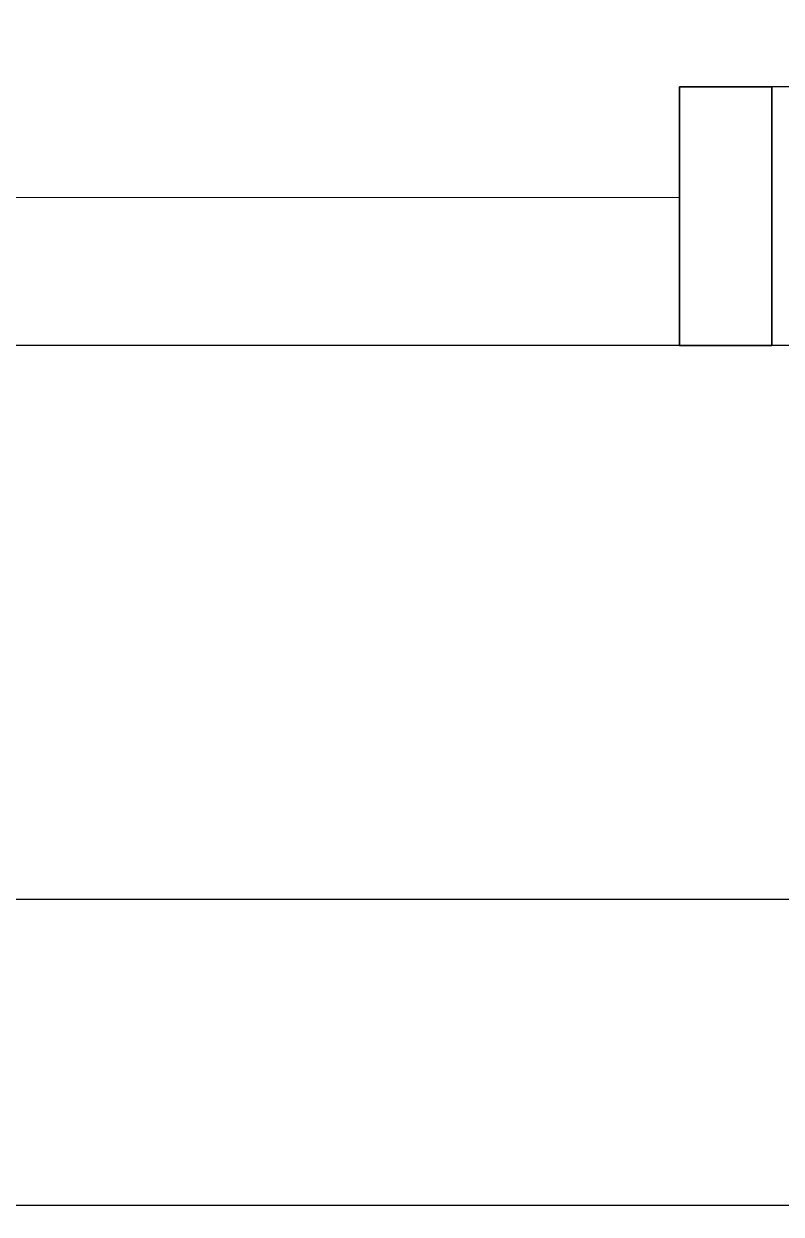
# Model space of a CAD drawing. Extents: x 226317 to 226469, y 8188101 to 8188260.
# Drawn here: x 226386.442 to 226388.492, y 8188240.557 to 8188243.781 of the extents above; entities that cross this region are included whole.
import ezdxf

# ---------------------------------------------------------------- set-up
doc = ezdxf.new("R2010")
doc.units = 0
doc.header["$LTSCALE"] = 15
doc.linetypes.add('CENTER', pattern=[2, 1.25, -0.25, 0.25, -0.25])
doc.layers.get('0').update_dxf_attribs({"color": 250})
for name, color, linetype, lineweight in [('A-ESTRUCTURA-PLACAS', 252, 'Continuous', 35), ('A-MURO ALTO', 250, 'Continuous', 30), ('A-MUROS', 252, 'Continuous', 30)]:
    doc.layers.add(name, color=color, linetype=linetype, lineweight=lineweight)
doc.layers.add('A_50_CortesElev', color=250, linetype='CENTER')

# ---------------------------------------------------------------- blocks, each defined once
blk = doc.blocks.new('Cortes-Elev.')
at = {"layer": 'A_50_CortesElev', "linetype": 'CENTER', "ltscale": 0.5}
blk.add_lwpolyline([(103.9309, 28.3545), (-19.0944, 28.3545)], dxfattribs=at)

msp = doc.modelspace()

# ---------------------------------------------------------------- linework, layer by layer
at = {"transparency": 33554559, "elevation": 0}
msp.add_lwpolyline([(226389.5171, 8188240.5811), (226389.5171, 8188242.9096), (226377.0371, 8188242.9096), (226377.0371, 8188240.5811)], close=True, dxfattribs=at)
at = {"layer": 'A-ESTRUCTURA-PLACAS'}
msp.add_lwpolyline([(226388.2171, 8188243.6096), (226388.4671, 8188243.6096), (226388.4671, 8188242.9096), (226388.2171, 8188242.9096)], close=True, dxfattribs=at)
at = {"layer": 'A-MURO ALTO'}
msp.add_lwpolyline([(226377.0371, 8188240.5811), (226389.5171, 8188240.5811)], dxfattribs=at)
at = {"layer": 'A-MUROS'}
for points in [[(226396.0275, 8188248.3096), (226391.6515, 8188248.3096), (226391.6521, 8188243.31), (226388.7671, 8188243.3096), (226388.7671, 8188243.6096), (226388.2171, 8188243.6096), (226388.2171, 8188243.3098), (226381.2571, 8188243.3096), (226381.2571, 8188243.6096), (226381.0071, 8188243.6096), (226381.0071, 8188243.3096), (226376.6371, 8188243.3096), (226376.6371, 8188231.6596), (226404.4271, 8188231.66), (226404.4271, 8188243.31), (226403.1871, 8188243.31), (226403.1871, 8188243.61), (226402.9371, 8188243.6096), (226402.9371, 8188243.31), (226396.0271, 8188243.3096)], [(226377.0371, 8188242.9096), (226377.0371, 8188237.3896), (226389.5171, 8188237.3896), (226389.5171, 8188242.9096)]]:
    msp.add_lwpolyline(points, close=True, dxfattribs=at)

# ---------------------------------------------------------------- block references
at = {"layer": 'A_50_CortesElev'}
msp.add_blockref('Cortes-Elev.', (226362.8621, 8188213.0552), dxfattribs=at)

doc.saveas('drawing.dxf')
